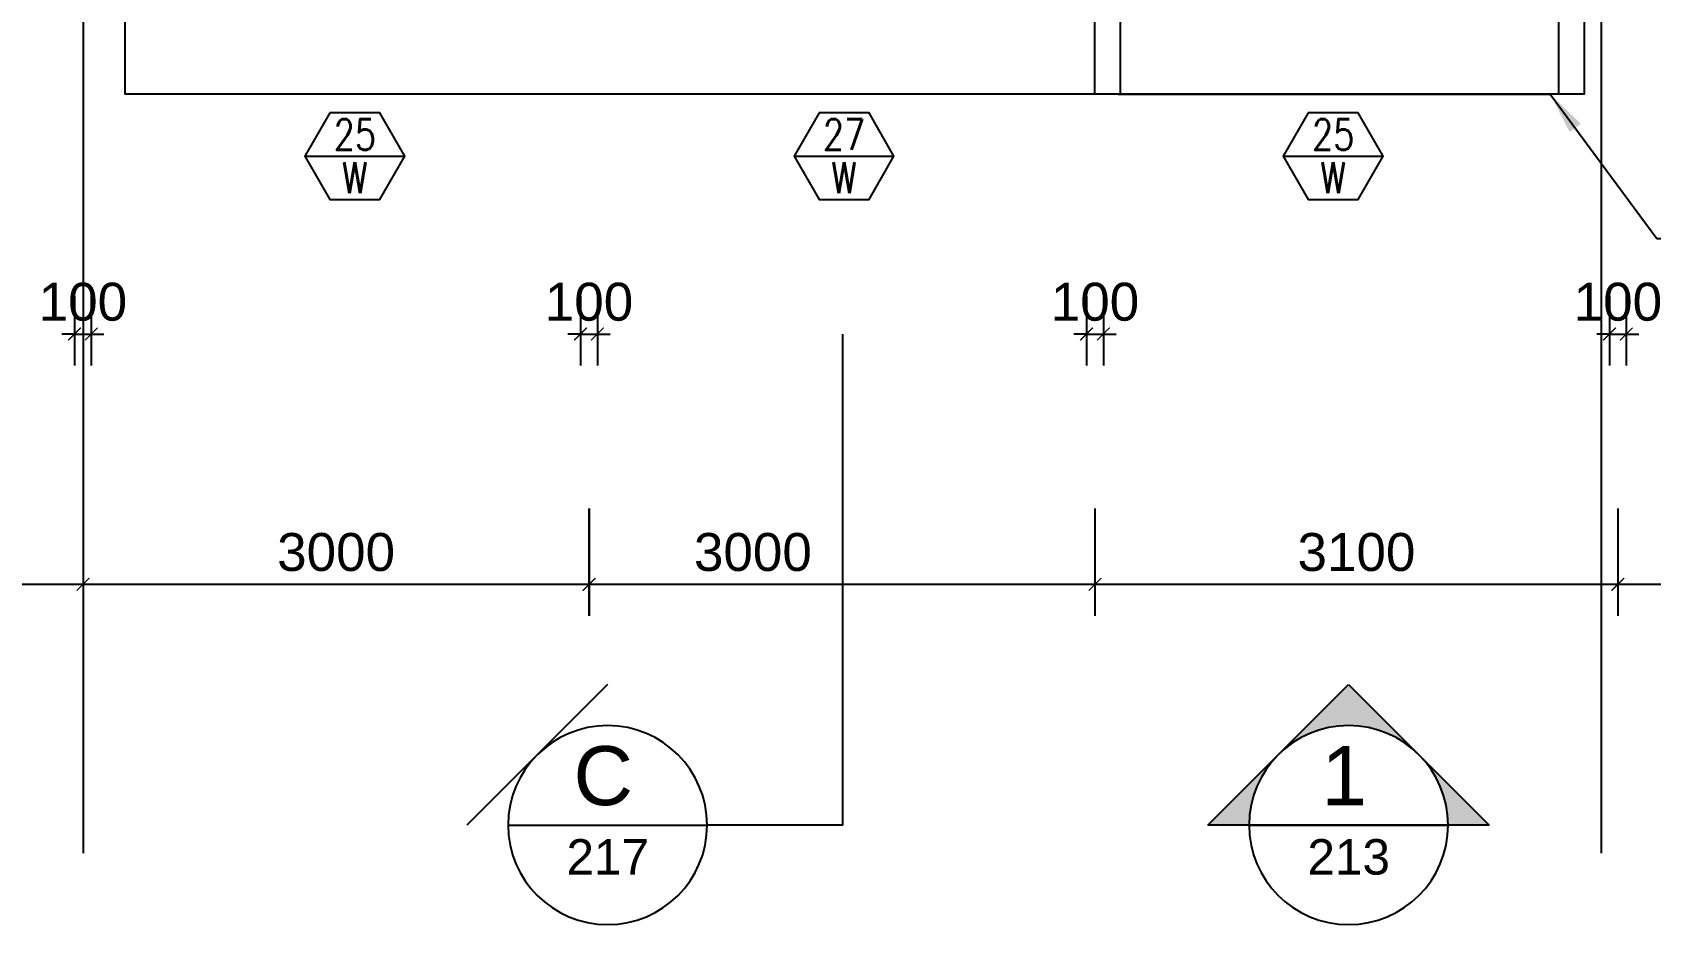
# Model space of a CAD drawing. Header units: millimetres. Extents: x 0 to 70486, y 148 to 42536.
# Drawn here: x 35199 to 44793, y 7494 to 12784 of the extents above; entities that cross this region are included whole.
import ezdxf
from ezdxf.enums import TextEntityAlignment as Align

# ---------------------------------------------------------------- set-up
doc = ezdxf.new("R2010")
doc.units = ezdxf.units.MM
doc.linetypes.add('CENTERX2', pattern=[101.6, 63.5, -12.7, 12.7, -12.7])
doc.layers.get('Defpoints').update_dxf_attribs({"color": 8})
for name, color, linetype in [('Architectural Features', 8, 'Continuous'), ('arrow', 8, 'Continuous'), ('GBP Dim', 8, 'Continuous'), ('GBP_MARKS', 8, 'Continuous'), ('grid', 8, 'CENTERX2'), ('RCP_text', 8, 'Continuous'), ('TEXT Ref', 8, 'Continuous'), ('Window Mark', 8, 'Continuous')]:
    doc.layers.add(name, color=color, linetype=linetype)
doc.styles.add('BH', font='arial.ttf')
doc.styles.add('ROMANS', font='romans.shx')
doc.styles.get("Standard").update_dxf_attribs({"font": 'arial.ttf'})
doc.dimstyles.new('200 GBP', dxfattribs={"dimscale": 1.5, "dimtxt": 150, "dimasz": 50, "dimexe": 125, "dimexo": 50, "dimgap": 50, "dimtad": 1, "dimdec": 0, "dimzin": 0, "dimdsep": 46, "dimtxsty": 'BH', "dimblk": 'ARCHTICK', "dimcen": 0.09, "dimdle": 125, "dimclrd": 9, "dimclre": 9, "dimclrt": 1, "dimadec": 0, "dimazin": 0, "dimtfac": 1, "dimtdec": 0, "dimtix": 1, "dimtmove": 2, "dimatfit": 3, "dimldrblk": 'ARCHTICK', "dimfxl": 300, "dimfxlon": 1, "dimtolj": 1, "dimtzin": 0, "dimarcsym": 0})
doc.dimstyles.get("Standard").update_dxf_attribs({"dimtxt": 0.18, "dimasz": 0.18, "dimexe": 0.18, "dimexo": 0.0625, "dimgap": 0.09, "dimtad": 0, "dimtih": 1, "dimtoh": 1, "dimdec": 4, "dimzin": 0, "dimdsep": 46, "dimtxsty": 'Standard', "dimcen": 0.09, "dimadec": 0, "dimazin": 0, "dimtfac": 1, "dimtdec": 4, "dimtofl": 0, "dimtmove": 0, "dimatfit": 3, "dimfxl": 1, "dimtolj": 1, "dimtzin": 0, "dimarcsym": 0})

# ---------------------------------------------------------------- blocks, each defined once
blk = doc.blocks.new('_ArchTick')
at = {"color": 0, "const_width": 0.1}
blk.add_lwpolyline([(0.5, 0.5), (-0.5, -0.5)], dxfattribs=at)
blk = doc.blocks.new('*D398')
at = {"layer": 'Defpoints', "color": 0, "transparency": 16777216}
for p in [(32499.9, 11534, 0), (35499.9, 11534.1, 0), (35499.9, 9511.5)]:
    blk.add_point(p, dxfattribs=at)
at = {"layer": 'GBP Dim', "color": 9, "lineweight": -2, "transparency": 16777216}
for p, q in [((32499.9, 9961.5), (32499.9, 9324)), ((35499.9, 9961.5), (35499.9, 9324)), ((32312.4, 9511.5), (35687.4, 9511.5))]:
    blk.add_line(p, q, dxfattribs=at)
at = {"layer": 'GBP Dim', "color": 9, "lineweight": -2, "transparency": 16777216, "xscale": 75, "yscale": 75, "zscale": 75, "rotation": 180}
blk.add_blockref('_ArchTick', (32499.9, 9511.5), dxfattribs=at)
at = {"layer": 'GBP Dim', "color": 9, "lineweight": -2, "transparency": 16777216, "xscale": 75, "yscale": 75, "zscale": 75}
blk.add_blockref('_ArchTick', (35499.9, 9511.5), dxfattribs=at)
at = {"layer": 'GBP Dim', "transparency": 16777216, "insert": (33999.9, 9701.4), "char_height": 225, "attachment_point": 5, "style": 'BH'}
blk.add_mtext('\\A1;3000', dxfattribs=at)
blk = doc.blocks.new('*D399')
at = {"layer": 'Defpoints', "color": 0, "transparency": 16777216}
for p in [(35499.9, 11534.1, 0), (38500.3, 11534.1), (38500.3, 9511.5)]:
    blk.add_point(p, dxfattribs=at)
at = {"layer": 'GBP Dim', "color": 9, "lineweight": -2, "transparency": 16777216}
for p, q in [((35499.9, 9961.5), (35499.9, 9324)), ((38500.3, 9961.5), (38500.3, 9324)), ((35312.4, 9511.5), (38687.8, 9511.5))]:
    blk.add_line(p, q, dxfattribs=at)
at = {"layer": 'GBP Dim', "color": 9, "lineweight": -2, "transparency": 16777216, "xscale": 75, "yscale": 75, "zscale": 75, "rotation": 180}
blk.add_blockref('_ArchTick', (35499.9, 9511.5), dxfattribs=at)
at = {"layer": 'GBP Dim', "color": 9, "lineweight": -2, "transparency": 16777216, "xscale": 75, "yscale": 75, "zscale": 75}
blk.add_blockref('_ArchTick', (38500.3, 9511.5), dxfattribs=at)
at = {"layer": 'GBP Dim', "transparency": 16777216, "insert": (37000.1, 9701.4), "char_height": 225, "attachment_point": 5, "style": 'BH'}
blk.add_mtext('\\A1;3000', dxfattribs=at)
blk = doc.blocks.new('*D400')
at = {"layer": 'Defpoints', "color": 0, "transparency": 16777216}
for p in [(38499, 11534.1), (41499, 11534.3, 0), (41499, 9511.5)]:
    blk.add_point(p, dxfattribs=at)
at = {"layer": 'GBP Dim', "color": 9, "lineweight": -2, "transparency": 16777216}
for p, q in [((38499, 9961.5), (38499, 9324)), ((41499, 9961.5), (41499, 9324)), ((38311.5, 9511.5), (41686.5, 9511.5))]:
    blk.add_line(p, q, dxfattribs=at)
at = {"layer": 'GBP Dim', "color": 9, "lineweight": -2, "transparency": 16777216, "xscale": 75, "yscale": 75, "zscale": 75, "rotation": 180}
blk.add_blockref('_ArchTick', (38499, 9511.5), dxfattribs=at)
at = {"layer": 'GBP Dim', "color": 9, "lineweight": -2, "transparency": 16777216, "xscale": 75, "yscale": 75, "zscale": 75}
blk.add_blockref('_ArchTick', (41499, 9511.5), dxfattribs=at)
at = {"layer": 'GBP Dim', "transparency": 16777216, "insert": (39471, 9701.4), "char_height": 225, "attachment_point": 5, "style": 'BH'}
blk.add_mtext('\\A1;3000', dxfattribs=at)
blk = doc.blocks.new('*D401')
at = {"layer": 'Defpoints', "color": 0, "transparency": 16777216}
for p in [(44599, 12634.1), (41499, 11534.3, 0), (44599, 9511.5)]:
    blk.add_point(p, dxfattribs=at)
at = {"layer": 'GBP Dim', "color": 9, "lineweight": -2, "transparency": 16777216}
for p, q in [((41499, 9961.5), (41499, 9324)), ((44599, 9961.5), (44599, 9324)), ((41311.5, 9511.5), (44786.5, 9511.5))]:
    blk.add_line(p, q, dxfattribs=at)
at = {"layer": 'GBP Dim', "color": 9, "lineweight": -2, "transparency": 16777216, "xscale": 75, "yscale": 75, "zscale": 75, "rotation": 180}
blk.add_blockref('_ArchTick', (41499, 9511.5), dxfattribs=at)
at = {"layer": 'GBP Dim', "color": 9, "lineweight": -2, "transparency": 16777216, "xscale": 75, "yscale": 75, "zscale": 75}
blk.add_blockref('_ArchTick', (44599, 9511.5), dxfattribs=at)
at = {"layer": 'GBP Dim', "transparency": 16777216, "insert": (43049, 9701.4), "char_height": 225, "attachment_point": 5, "style": 'BH'}
blk.add_mtext('\\A1;3100', dxfattribs=at)
blk = doc.blocks.new('*D402')
at = {"layer": 'Defpoints', "color": 0, "transparency": 16777216}
for p in [(44599, 12634.1), (47768.9, 12334.3), (47768.9, 9511.5)]:
    blk.add_point(p, dxfattribs=at)
at = {"layer": 'GBP Dim', "color": 9, "lineweight": -2, "transparency": 16777216}
for p, q in [((44599, 9961.5), (44599, 9324)), ((47768.9, 9961.5), (47768.9, 9324)), ((44411.5, 9511.5), (47956.4, 9511.5))]:
    blk.add_line(p, q, dxfattribs=at)
at = {"layer": 'GBP Dim', "color": 9, "lineweight": -2, "transparency": 16777216, "xscale": 75, "yscale": 75, "zscale": 75, "rotation": 180}
blk.add_blockref('_ArchTick', (44599, 9511.5), dxfattribs=at)
at = {"layer": 'GBP Dim', "color": 9, "lineweight": -2, "transparency": 16777216, "xscale": 75, "yscale": 75, "zscale": 75}
blk.add_blockref('_ArchTick', (47768.9, 9511.5), dxfattribs=at)
at = {"layer": 'GBP Dim', "transparency": 16777216, "insert": (46183.9, 9701.4), "char_height": 225, "attachment_point": 5, "style": 'BH'}
blk.add_mtext('\\A1;3170', dxfattribs=at)
blk = doc.blocks.new('MISCWINDOWS')
blk.add_line((-4.04, 0), (4.04, 0))
blk.add_lwpolyline([(-2.02, 3.5), (-4.04, 0), (-2.02, -3.5), (2.02, -3.5), (4.04, 0), (2.02, 3.5)], close=True)
at = {"style": 'BH'}
for tag, p in [('MARK_NUMBER', (0, 1.75)), ('DWG_NUMBER', (0, -1.75))]:
    blk.add_attdef(tag, text='', height=2.5, dxfattribs=at).set_placement(p, align=Align.MIDDLE_CENTER)
blk = doc.blocks.new('*D439')
at = {"layer": 'Defpoints', "color": 0, "transparency": 16777216}
for p in [(38449.3, 12023.6, 0), (38549.3, 12044.7), (38549.3, 10995.4)]:
    blk.add_point(p, dxfattribs=at)
at = {"layer": 'GBP Dim', "color": 9, "lineweight": -2, "transparency": 16777216}
for p, q in [((38449.3, 11220.4), (38449.3, 10807.9)), ((38549.3, 11220.4), (38549.3, 10807.9)), ((38449.3, 10995.4), (38374.3, 10995.4)), ((38449.3, 10995.4), (38549.3, 10995.4)), ((38549.3, 10995.4), (38624.3, 10995.4))]:
    blk.add_line(p, q, dxfattribs=at)
at = {"layer": 'GBP Dim', "color": 9, "lineweight": -2, "transparency": 16777216, "xscale": 75, "yscale": 75, "zscale": 75}
blk.add_blockref('_ArchTick', (38449.3, 10995.4), dxfattribs=at)
at = {"layer": 'GBP Dim', "color": 9, "lineweight": -2, "transparency": 16777216, "xscale": 75, "yscale": 75, "zscale": 75, "rotation": 180}
blk.add_blockref('_ArchTick', (38549.3, 10995.4), dxfattribs=at)
at = {"layer": 'GBP Dim', "transparency": 16777216, "insert": (38499.3, 11185.3), "char_height": 225, "attachment_point": 5, "style": 'BH'}
blk.add_mtext('\\A1;100', dxfattribs=at)
blk = doc.blocks.new('*D440')
at = {"layer": 'Defpoints', "color": 0, "transparency": 16777216}
for p in [(41449, 12023.6, 0), (41549, 12044.7), (41549, 10995.4)]:
    blk.add_point(p, dxfattribs=at)
at = {"layer": 'GBP Dim', "color": 9, "lineweight": -2, "transparency": 16777216}
for p, q in [((41449, 11220.4), (41449, 10807.9)), ((41549, 11220.4), (41549, 10807.9)), ((41449, 10995.4), (41374, 10995.4)), ((41449, 10995.4), (41549, 10995.4)), ((41549, 10995.4), (41624, 10995.4))]:
    blk.add_line(p, q, dxfattribs=at)
at = {"layer": 'GBP Dim', "color": 9, "lineweight": -2, "transparency": 16777216, "xscale": 75, "yscale": 75, "zscale": 75}
blk.add_blockref('_ArchTick', (41449, 10995.4), dxfattribs=at)
at = {"layer": 'GBP Dim', "color": 9, "lineweight": -2, "transparency": 16777216, "xscale": 75, "yscale": 75, "zscale": 75, "rotation": 180}
blk.add_blockref('_ArchTick', (41549, 10995.4), dxfattribs=at)
at = {"layer": 'GBP Dim', "transparency": 16777216, "insert": (41499, 11185.3), "char_height": 225, "attachment_point": 5, "style": 'BH'}
blk.add_mtext('\\A1;100', dxfattribs=at)
blk = doc.blocks.new('*D441')
at = {"layer": 'Defpoints', "color": 0, "transparency": 16777216}
for p in [(44549, 12023.6, 0), (44649, 12044.7), (44649, 10995.4)]:
    blk.add_point(p, dxfattribs=at)
at = {"layer": 'GBP Dim', "color": 9, "lineweight": -2, "transparency": 16777216}
for p, q in [((44549, 11220.4), (44549, 10807.9)), ((44649, 11220.4), (44649, 10807.9)), ((44549, 10995.4), (44474, 10995.4)), ((44549, 10995.4), (44649, 10995.4)), ((44649, 10995.4), (44724, 10995.4))]:
    blk.add_line(p, q, dxfattribs=at)
at = {"layer": 'GBP Dim', "color": 9, "lineweight": -2, "transparency": 16777216, "xscale": 75, "yscale": 75, "zscale": 75}
blk.add_blockref('_ArchTick', (44549, 10995.4), dxfattribs=at)
at = {"layer": 'GBP Dim', "color": 9, "lineweight": -2, "transparency": 16777216, "xscale": 75, "yscale": 75, "zscale": 75, "rotation": 180}
blk.add_blockref('_ArchTick', (44649, 10995.4), dxfattribs=at)
at = {"layer": 'GBP Dim', "transparency": 16777216, "insert": (44599, 11185.3), "char_height": 225, "attachment_point": 5, "style": 'BH'}
blk.add_mtext('\\A1;100', dxfattribs=at)
blk = doc.blocks.new('*D448')
at = {"layer": 'Defpoints', "color": 0, "transparency": 16777216}
for p in [(35449, 12023.6, 0), (35549, 12044.7), (35549, 10995.4)]:
    blk.add_point(p, dxfattribs=at)
at = {"layer": 'GBP Dim', "color": 9, "lineweight": -2, "transparency": 16777216}
for p, q in [((35449, 11220.4), (35449, 10807.9)), ((35549, 11220.4), (35549, 10807.9)), ((35449, 10995.4), (35374, 10995.4)), ((35449, 10995.4), (35549, 10995.4)), ((35549, 10995.4), (35624, 10995.4))]:
    blk.add_line(p, q, dxfattribs=at)
at = {"layer": 'GBP Dim', "color": 9, "lineweight": -2, "transparency": 16777216, "xscale": 75, "yscale": 75, "zscale": 75}
blk.add_blockref('_ArchTick', (35449, 10995.4), dxfattribs=at)
at = {"layer": 'GBP Dim', "color": 9, "lineweight": -2, "transparency": 16777216, "xscale": 75, "yscale": 75, "zscale": 75, "rotation": 180}
blk.add_blockref('_ArchTick', (35549, 10995.4), dxfattribs=at)
at = {"layer": 'GBP Dim', "transparency": 16777216, "insert": (35499, 11185.3), "char_height": 225, "attachment_point": 5, "style": 'BH'}
blk.add_mtext('\\A1;100', dxfattribs=at)
blk = doc.blocks.new('A$C65CE4B9A')
at = {"layer": 'grid', "ltscale": 200}
for p, q in [((-32000, 10500), (-32000, -20450)), ((-23000, 10500), (-23000, -20450))]:
    blk.add_line(p, q, dxfattribs=at)

msp = doc.modelspace()

# ---------------------------------------------------------------- hatches: boundary and pattern name
at = {"layer": 'RCP_text'}
h = msp.add_hatch(color=256, dxfattribs=at)
edge = h.paths.add_edge_path(flags=16)
edge.add_line((42412.6, 8083.6), (43592.4, 8083.6))
edge.add_arc((43002.5, 8083.6), 589.9, 0, 180)
h.paths.add_polyline_path([(43836.7, 8083.6), (42168.3, 8083.6), (43002.5, 8917.8)])

# ---------------------------------------------------------------- linework, layer by layer
at = {"layer": 'Architectural Features', "ltscale": 50}
msp.add_line((41636.5, 12417.8, 0), (44199.9, 12417.8, 0), dxfattribs=at)
at = {"layer": 'Architectural Features', "ltscale": 50, "elevation": 0}
msp.add_lwpolyline([(44399, 12917.8), (44399, 12417.8), (35749, 12417.8), (35749, 12917.8)], dxfattribs=at)
at = {"layer": 'Architectural Features', "elevation": 0}
msp.add_lwpolyline([(41649, 12917.8), (41649, 12417.8), (41499, 12417.8), (41499, 12917.8)], dxfattribs=at)
at = {"layer": 'Architectural Features'}
msp.add_lwpolyline([(44399, 12917.8), (44399, 12417.8), (44249, 12417.8), (44249, 12917.8)], dxfattribs=at)
at = {"layer": 'GBP_MARKS', "ltscale": 50}
msp.add_line((40004.1, 8083.6, 0), (40004.1, 10995.1), dxfattribs=at)
at = {"layer": 'GBP_MARKS', "ltscale": 50, "elevation": 0}
msp.add_lwpolyline([(40004.1, 8083.6), (39199.8, 8083.6)], dxfattribs=at)
at = {"layer": 'RCP_text'}
for p, q in [((38609.9, 8917.8, 0), (37775.7, 8083.6, 0)), ((42168.3, 8083.6), (43002.5, 8917.8)), ((43002.5, 8917.8), (43836.7, 8083.6)), ((38020.1, 8083.6, 0), (39199.8, 8083.6, 0)), ((43836.7, 8083.6), (42168.3, 8083.6)), ((42412.6, 8083.6), (43592.4, 8083.6))]:
    msp.add_line(p, q, dxfattribs=at)
for centre, start, end in [((38609.9, 8083.6, 0), 90, 270), ((38609.9, 8083.6, 0), 270, 90), ((43002.5, 8083.6), 0, 180), ((43002.5, 8083.6), 180, 0)]:
    msp.add_arc(centre, 589.9, start, end, dxfattribs=at)

# ---------------------------------------------------------------- block references
at = {"layer": 'TEXT Ref'}
msp.add_blockref('A$C65CE4B9A', (67500, 28367.9), dxfattribs=at)
at = {"layer": 'Window Mark'}
ref = msp.add_blockref('MISCWINDOWS', (37111.5, 12049.9, 0), dxfattribs=dict(at, xscale=73.25, yscale=73.25, zscale=73.25))
ref.add_attrib('MARK_NUMBER', '25', dxfattribs={"layer": '0', "height": 183.12, "style": 'ROMANS', "width": 0.8}).set_placement((37111.5, 12178.1, 0), align=Align.MIDDLE_CENTER)
ref.add_attrib('DWG_NUMBER', 'W', dxfattribs={"layer": '0', "height": 183.1, "style": 'ROMANS', "width": 0.8}).set_placement((37111.5, 11921.7, 0), align=Align.MIDDLE_CENTER)
ref = msp.add_blockref('MISCWINDOWS', (40011.5, 12049.9, 0), dxfattribs=dict(at, xscale=73.25, yscale=73.25, zscale=73.25))
ref.add_attrib('MARK_NUMBER', '27', dxfattribs={"layer": '0', "height": 183.12, "style": 'ROMANS', "width": 0.8}).set_placement((40011.5, 12178.1, 0), align=Align.MIDDLE_CENTER)
ref.add_attrib('DWG_NUMBER', 'W', dxfattribs={"layer": '0', "height": 183.1, "style": 'ROMANS', "width": 0.8}).set_placement((40011.5, 11921.7, 0), align=Align.MIDDLE_CENTER)
ref = msp.add_blockref('MISCWINDOWS', (42911.5, 12049.9), dxfattribs=dict(at, xscale=73.25, yscale=73.25, zscale=73.25))
ref.add_attrib('MARK_NUMBER', '25', dxfattribs={"layer": '0', "height": 183.12, "style": 'ROMANS', "width": 0.8}).set_placement((42911.5, 12178.1), align=Align.MIDDLE_CENTER)
ref.add_attrib('DWG_NUMBER', 'W', dxfattribs={"layer": '0', "height": 183.1, "style": 'ROMANS', "width": 0.8}).set_placement((42911.5, 11921.7), align=Align.MIDDLE_CENTER)

# ---------------------------------------------------------------- texts
at = {"layer": 'GBP_MARKS', "width": 888.004, "attachment_point": 2, "style": 'BH'}
for s, insert, char_height in [('C', (38584, 8552), 350), ('1', (42976.6, 8552), 350), ('\\P{\\H0.84x;217}', (38610.7, 8417.3), 250), ('\\P{\\H0.84x;213}', (43003.3, 8417.3), 250)]:
    msp.add_mtext(s, dxfattribs=dict(at, insert=insert, char_height=char_height))

# ---------------------------------------------------------------- dimensions: what is measured, and where the dimension line sits
at = {"layer": 'GBP Dim'}
for base, p1, p2, picture, middle in [((44599, 9511.5), (41499, 11534.3, 0), (44599, 12634.1), '*D401', (43049, 9701.4)), ((47768.9, 9511.5), (44599, 12634.1), (47768.9, 12334.3), '*D402', (46183.9, 9701.4)), ((35499.9, 9511.5), (32499.9, 11534, 0), (35499.9, 11534.1, 0), '*D398', (33999.9, 9701.4)), ((38500.3, 9511.5), (35499.9, 11534.1, 0), (38500.3, 11534.1), '*D399', (37000.1, 9701.4))]:
    dim = msp.add_linear_dim(base=base, p1=p1, p2=p2, dimstyle='200 GBP', override={"dimclrt": 256, "dimfxl": 300, "dimfxlon": 1}, dxfattribs=at)
    dim.commit()
    dim.dimension.update_dxf_attribs({"geometry": picture, "text_midpoint": middle})
for base, p1, p2, override, picture, middle in [((35549, 10995.4), (35449, 12023.6, 0), (35549, 12044.7), {"dimclrt": 256, "dimfxl": 150}, '*D448', (35499, 11185.3)), ((38549.3, 10995.4), (38449.3, 12023.6, 0), (38549.3, 12044.7), {"dimclrt": 256, "dimfxl": 150}, '*D439', (38499.3, 11185.3)), ((41549, 10995.4, 0), (41449, 12023.6, 0), (41549, 12044.7, 0), {"dimclrt": 256, "dimfxl": 150}, '*D440', (41499, 11185.3, 0)), ((44649, 10995.4, 0), (44549, 12023.6, 0), (44649, 12044.7, 0), {"dimclrt": 256, "dimfxl": 150}, '*D441', (44599, 11185.3, 0)), ((41499, 9511.5), (38499, 11534.1), (41499, 11534.3, 0), {"dimclrt": 256, "dimfxl": 300, "dimfxlon": 1}, '*D400', (39471, 9701.4))]:
    dim = msp.add_linear_dim(base=base, p1=p1, p2=p2, dimstyle='200 GBP', override=override, dxfattribs=at)
    dim.commit()
    dim.dimension.update_dxf_attribs({"geometry": picture, "text_midpoint": middle, "dimtype": 160})

# ---------------------------------------------------------------- leaders
at = {"layer": 'arrow'}
msp.add_leader([(44197.8, 12417.8), (44830.8, 11561), (46192.2, 11561)], dimstyle='Standard', override={"dimscale": 2, "dimtxt": 200, "dimasz": 125, "dimexe": 166.67, "dimexo": 100, "dimgap": 100, "dimtih": 0, "dimtoh": 0, "dimdec": 0, "dimrnd": 5.001, "dimtxsty": 'BH', "dimdle": 166.666667, "dimclrd": 9, "dimclre": 9, "dimclrt": 1, "dimtdec": 0, "dimtix": 1, "dimtofl": 1, "dimtmove": 2, "dimfxl": 50}, dxfattribs=at)

doc.saveas('drawing.dxf')
